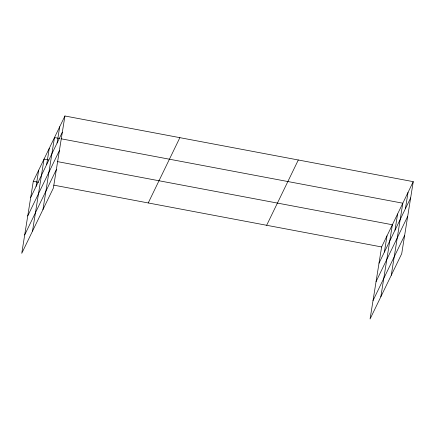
<?xml version="1.0" encoding="UTF-8"?>
<svg xmlns="http://www.w3.org/2000/svg" width="435" height="435" viewBox="0 0 435 435"><rect width="100%" height="100%" fill="white"/><g stroke="black" fill="none" stroke-linecap="round" stroke-linejoin="round"><path stroke-width="0.65" d="M64.929 115.993L33.294 181.286L21.75 253.344L53.385 188.045L64.929 115.993L413.25 181.656L401.706 253.714L370.071 319.007L381.615 246.955L413.25 181.656M36.072 186.408L38.672 170.188M32.505 231.143L44.049 159.085L48.671 159.96M46.67 164.539L49.269 148.313M42.945 209.594L54.489 137.536L59.774 138.537M57.11 142.99L59.709 126.764M384.393 252.077L386.992 235.852M380.826 296.806L392.37 224.754L57.262 161.575M394.991 230.202L397.59 213.982M391.266 275.263L402.81 203.205L61.096 138.787M405.431 208.659L408.03 192.433M30.695 197.512L62.33 132.218M27.742 215.934L59.377 150.641M24.703 234.916L56.338 169.623M148.237 202.955L179.873 137.661M266.666 225.281L298.301 159.988M379.015 263.175L410.651 197.881M376.063 281.603L407.698 216.309M373.023 300.585L404.659 235.291M33.294 181.286L38.574 182.281M53.771 185.147L381.615 246.955"/></g></svg>
